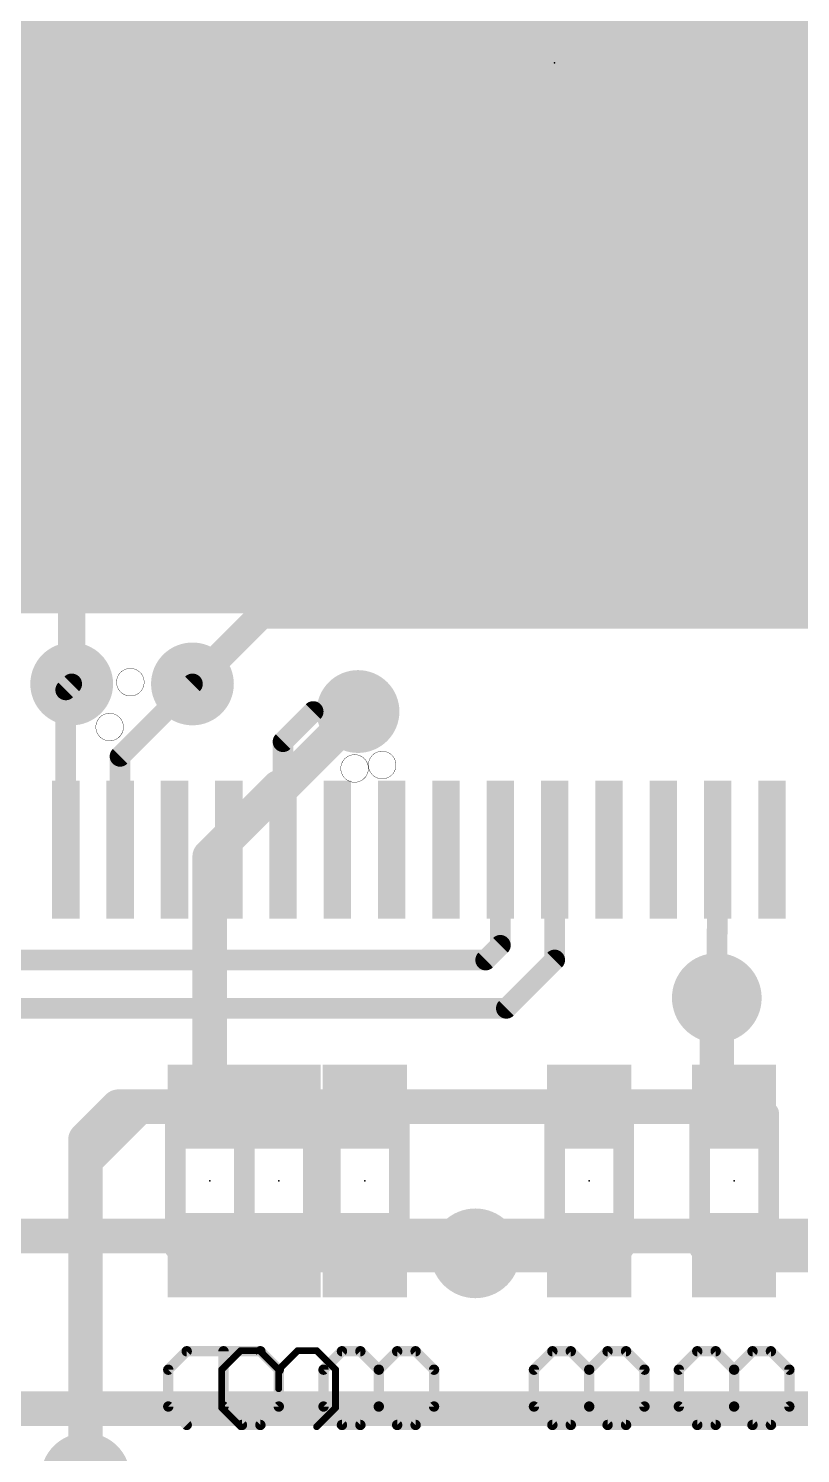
# Model space of a CAD drawing. Extents: x -18 to 144, y -21 to 125.
# Drawn here: x 51.5 to 57.18, y 59.36 to 69.85 of the extents above; entities that cross this region are included whole.
import ezdxf

# ---------------------------------------------------------------- set-up
doc = ezdxf.new("R2010")
doc.units = 0
for name, color, linetype in [('1', 22, 'CONTINUOUS'), ('114', 4, 'CONTINUOUS'), ('15', 23, 'CONTINUOUS'), ('16', 132, 'CONTINUOUS'), ('18', 110, 'CONTINUOUS'), ('21', 253, 'CONTINUOUS'), ('22', 251, 'CONTINUOUS'), ('23', 53, 'CONTINUOUS'), ('24', 53, 'CONTINUOUS'), ('27', 252, 'CONTINUOUS'), ('28', 251, 'CONTINUOUS')]:
    doc.layers.add(name, color=color, linetype=linetype)

# ---------------------------------------------------------------- blocks, each defined once
blk = doc.blocks.new('RECT')
blk.add_solid([(-0.5, -0.5), (0.5, -0.5), (-0.5, 0.5), (0.5, 0.5)])
blk = doc.blocks.new('ROUNDV')
at = {"const_width": 0.5}
blk.add_lwpolyline([(0, -0.25, 1), (0, 0.25, 1), (0, -0.25)], format="xyb", dxfattribs=at)

msp = doc.modelspace()

# ---------------------------------------------------------------- linework, layer by layer
at = {"layer": '1'}
for points, const_width in [([(55.372, 69.596), (56.2102, 68.7578)], 0.254), ([(56.2102, 68.7578), (56.2102, 68.707)], 0.254), ([(57.9882, 66.929), (56.2102, 66.929)], 0.254), ([(51.816, 65.024), (51.772, 64.98)], 0.1524), ([(51.772, 64.98), (51.772, 63.8048)], 0.1524), ([(52.705, 65.024), (52.172, 64.491)], 0.1524), ([(53.372, 64.5988), (53.594, 64.8208)], 0.1524), ([(53.594, 64.8208), (53.9242, 64.8208)], 0.1524), ([(53.372, 64.5988), (53.372, 63.8048)], 0.1524), ([(52.172, 64.491), (52.172, 63.8048)], 0.1524), ([(54.972, 63.8048), (54.972, 63.1)], 0.1524), ([(55.372, 63.8048), (55.372, 62.992)], 0.1524), ([(56.5658, 62.7442), (56.572, 63.8048)], 0.1524), ([(54.972, 63.1), (54.864, 62.992)], 0.1524), ([(54.864, 62.992), (47.752, 62.992)], 0.1524), ([(55.372, 62.992), (55.0164, 62.6364)], 0.1524), ([(56.5658, 62.7126), (56.5658, 62.7442)], 0.1524), ([(55.0164, 62.6364), (47.9552, 62.6364)], 0.1524), ([(52.3113, 61.9125), (51.9176, 61.5188)], 0.254), ([(53.34, 61.9125), (52.3113, 61.9125)], 0.254), ([(51.9176, 61.5188), (51.9176, 59.182)], 0.254), ([(53.34, 60.8203), (54.7751, 60.8203)], 0.254), ([(54.7751, 60.8203), (54.7878, 60.833)], 0.254)]:
    msp.add_lwpolyline(points, dxfattribs=dict(at, const_width=const_width))
for points, const_width in [([(55.4169, 69.6409, 1), (55.3271, 69.5511)], 0.127), ([(56.2737, 68.7578, 1), (56.1467, 68.7578)], 0.127), ([(56.1653, 68.7129, 1), (56.2551, 68.8027)], 0.127), ([(56.1467, 68.707, 1), (56.2737, 68.707)], 0.127), ([(56.2102, 66.9925, 1), (56.2102, 66.8655)], 0.127), ([(51.8101, 64.98, 1), (51.7339, 64.98)], 0.0762), ([(51.7451, 65.0069, 1), (51.7989, 64.9531)], 0.0762), ([(51.8429, 64.9971, 1), (51.7891, 65.0509)], 0.0762), ([(52.7319, 64.9971, 1), (52.6781, 65.0509)], 0.0762), ([(53.594, 64.8589, 1), (53.594, 64.7827)], 0.0762), ([(53.6209, 64.7939, 1), (53.5671, 64.8477)], 0.0762), ([(53.9242, 64.7827, 1), (53.9242, 64.8589)], 0.0762), ([(53.4101, 64.5988, 1), (53.3339, 64.5988)], 0.0762), ([(53.3451, 64.6257, 1), (53.3989, 64.5719)], 0.0762), ([(52.2101, 64.491, 1), (52.1339, 64.491)], 0.0762), ([(52.1451, 64.5179, 1), (52.1989, 64.4641)], 0.0762), ([(55.0101, 63.8048, 1), (54.9339, 63.8048)], 0.0762), ([(55.4101, 63.8048, 1), (55.3339, 63.8048)], 0.0762), ([(56.6101, 63.8046, 1), (56.5339, 63.805)], 0.0762), ([(51.7339, 63.8048, 1), (51.8101, 63.8048)], 0.0762), ([(52.1339, 63.8048, 1), (52.2101, 63.8048)], 0.0762), ([(53.3339, 63.8048, 1), (53.4101, 63.8048)], 0.0762), ([(54.9989, 63.0731, 1), (54.9451, 63.1269)], 0.0762), ([(54.8371, 63.0189, 1), (54.8909, 62.9651)], 0.0762), ([(54.864, 62.9539, 1), (54.864, 63.0301)], 0.0762), ([(54.9339, 63.1, 1), (55.0101, 63.1)], 0.0762), ([(55.3989, 62.9651, 1), (55.3451, 63.0189)], 0.0762), ([(55.3339, 62.992, 1), (55.4101, 62.992)], 0.0762), ([(56.6039, 62.7442, 1), (56.5277, 62.7442)], 0.0762), ([(56.5277, 62.7444, 1), (56.6039, 62.744)], 0.0762), ([(56.5277, 62.7126, 1), (56.6039, 62.7126)], 0.0762), ([(54.9895, 62.6633, 1), (55.0433, 62.6095)], 0.0762), ([(55.0164, 62.5983, 1), (55.0164, 62.6745)], 0.0762), ([(52.3113, 61.976, 1), (52.3113, 61.849)], 0.127), ([(52.3562, 61.8676, 1), (52.2664, 61.9574)], 0.127), ([(53.34, 61.849, 1), (53.34, 61.976)], 0.127), ([(51.9811, 61.5188, 1), (51.8541, 61.5188)], 0.127), ([(51.8727, 61.5637, 1), (51.9625, 61.4739)], 0.127), ([(53.34, 60.8838, 1), (53.34, 60.7568)], 0.127), ([(54.8327, 60.7881, 1), (54.7429, 60.8779)], 0.127), ([(54.7751, 60.7568, 1), (54.7751, 60.8838)], 0.127), ([(54.7302, 60.8652, 1), (54.82, 60.7754)], 0.127)]:
    msp.add_lwpolyline(points, format="xyb", dxfattribs=dict(at, const_width=const_width))
at = {"layer": '114', "const_width": 0.0025}
for points in [[(52.2478, 64.9351, 1), (52.2478, 65.1383, 1), (52.2478, 64.9351)], [(52.0954, 64.6049, 1), (52.0954, 64.8081, 1), (52.0954, 64.6049)], [(53.8988, 64.3001, 1), (53.8988, 64.5033, 1), (53.8988, 64.3001)], [(54.102, 64.3255, 1), (54.102, 64.5287, 1), (54.102, 64.3255)]]:
    msp.add_lwpolyline(points, format="xyb", dxfattribs=at)
at = {"layer": '15', "const_width": 0.254}
for points in [[(77.47, 60.96), (46.99, 60.96)], [(45.72, 59.69), (76.2, 59.69)]]:
    msp.add_lwpolyline(points, dxfattribs=at)
at = {"layer": '16'}
for points, const_width in [([(52.07, 66.04), (51.816, 65.786)], 0.2032), ([(60.706, 66.04), (52.07, 66.04)], 0.2032), ([(51.816, 65.786), (51.816, 65.024)], 0.2032), ([(53.213, 65.532), (52.705, 65.024)], 0.2032), ([(60.452, 65.532), (53.213, 65.532)], 0.2032), ([(53.9242, 64.8208), (53.3654, 64.262)], 0.254), ([(53.34, 64.262), (52.832, 63.754)], 0.254), ([(53.3654, 64.262), (53.34, 64.262)], 0.1524), ([(52.832, 63.754), (52.832, 61.9125)], 0.254), ([(56.5658, 61.8998), (56.5658, 62.7126)], 0.254), ([(52.1589, 61.9125), (51.9176, 61.6712)], 0.254), ([(52.832, 61.9125), (52.1589, 61.9125)], 0.254), ([(53.975, 61.9125), (52.832, 61.9125)], 0.254), ([(55.626, 61.9125), (53.975, 61.9125)], 0.254), ([(55.626, 61.9125), (56.6928, 61.9125)], 0.254), ([(56.6928, 61.9125), (56.5658, 61.8998)], 0.254), ([(51.9176, 61.6712), (51.9176, 59.182)], 0.254), ([(52.832, 60.8203), (53.9623, 60.8203)], 0.254), ([(53.9623, 60.8203), (53.975, 60.833)], 0.254), ([(53.975, 60.8203), (53.9623, 60.8203)], 0.254), ([(53.975, 60.833), (54.7878, 60.833)], 0.254), ([(54.8005, 60.8203), (54.7878, 60.833)], 0.254), ([(55.626, 60.8203), (54.8005, 60.8203)], 0.254), ([(56.6928, 60.8203), (57.5691, 60.8203)], 0.254)]:
    msp.add_lwpolyline(points, dxfattribs=dict(at, const_width=const_width))
for points, const_width in [([(52.07, 66.0908, 1), (52.07, 65.9892)], 0.1016), ([(52.1059, 66.0041, 1), (52.0341, 66.0759)], 0.1016), ([(51.8668, 65.786, 1), (51.7652, 65.786)], 0.1016), ([(51.7801, 65.8219, 1), (51.8519, 65.7501)], 0.1016), ([(53.213, 65.5828, 1), (53.213, 65.4812)], 0.1016), ([(53.2489, 65.4961, 1), (53.1771, 65.5679)], 0.1016), ([(51.7652, 65.024, 1), (51.8668, 65.024)], 0.1016), ([(52.6691, 65.0599, 1), (52.7409, 64.9881)], 0.1016), ([(53.9691, 64.7759, 1), (53.8793, 64.8657)], 0.127), ([(53.3849, 64.2171, 1), (53.2951, 64.3069)], 0.127), ([(53.3205, 64.3069, 1), (53.4103, 64.2171)], 0.127), ([(53.34, 64.3001, 1), (53.34, 64.2239)], 0.0762), ([(53.3654, 64.2239, 1), (53.3654, 64.3001)], 0.0762), ([(52.8955, 63.754, 1), (52.7685, 63.754)], 0.127), ([(52.7871, 63.7989, 1), (52.8769, 63.7091)], 0.127), ([(56.6293, 62.7126, 1), (56.5023, 62.7126)], 0.127), ([(52.1589, 61.976, 1), (52.1589, 61.849)], 0.127), ([(52.2038, 61.8676, 1), (52.114, 61.9574)], 0.127), ([(52.832, 61.976, 1), (52.832, 61.849)], 0.127), ([(52.832, 61.849, 1), (52.832, 61.976)], 0.127), ([(53.975, 61.976, 1), (53.975, 61.849)], 0.127), ([(53.975, 61.849, 1), (53.975, 61.976)], 0.127), ([(55.626, 61.976, 1), (55.626, 61.849)], 0.127), ([(55.626, 61.849, 1), (55.626, 61.976)], 0.127), ([(56.5595, 61.963, 1), (56.5721, 61.8366)], 0.127), ([(56.6991, 61.8493, 1), (56.6865, 61.9757)], 0.127), ([(56.6928, 61.849, 1), (56.6928, 61.976)], 0.127), ([(52.7685, 61.9125, 1), (52.8955, 61.9125)], 0.127), ([(56.5023, 61.8998, 1), (56.6293, 61.8998)], 0.127), ([(51.9811, 61.6712, 1), (51.8541, 61.6712)], 0.127), ([(51.8727, 61.7161, 1), (51.9625, 61.6263)], 0.127), ([(52.832, 60.8838, 1), (52.832, 60.7568)], 0.127), ([(53.9623, 60.8838, 1), (53.9623, 60.7568)], 0.127), ([(53.975, 60.8965, 1), (53.975, 60.7695)], 0.127), ([(54.0199, 60.7881, 1), (53.9301, 60.8779)], 0.127), ([(53.9623, 60.7568, 1), (53.9623, 60.8838)], 0.127), ([(53.975, 60.7568, 1), (53.975, 60.8838)], 0.127), ([(54.8327, 60.8779, 1), (54.7429, 60.7881)], 0.127), ([(54.8005, 60.8838, 1), (54.8005, 60.7568)], 0.127), ([(54.7878, 60.7695, 1), (54.7878, 60.8965)], 0.127), ([(55.626, 60.7568, 1), (55.626, 60.8838)], 0.127), ([(56.6928, 60.8838, 1), (56.6928, 60.7568)], 0.127), ([(53.9174, 60.8652, 1), (54.0072, 60.7754)], 0.127), ([(54.7556, 60.7754, 1), (54.8454, 60.8652)], 0.127)]:
    msp.add_lwpolyline(points, format="xyb", dxfattribs=dict(at, const_width=const_width))
at = {"layer": '21', "const_width": 0.1524}
for points in [[(53.086, 61.8664), (53.086, 60.8664)], [(53.594, 60.8664), (53.594, 61.8664)]]:
    msp.add_lwpolyline(points, dxfattribs=at)
at = {"layer": '21', "const_width": 0.0762}
for points in [[(53.1241, 61.8664, 1), (53.0479, 61.8664)], [(53.6321, 61.8664, 1), (53.5559, 61.8664)], [(53.0479, 60.8664, 1), (53.1241, 60.8664)], [(53.5559, 60.8664, 1), (53.6321, 60.8664)]]:
    msp.add_lwpolyline(points, format="xyb", dxfattribs=at)
at = {"layer": '22', "const_width": 0.1524}
for points in [[(52.578, 60.8664), (52.578, 61.8664)], [(53.086, 61.8664), (53.086, 60.8664)], [(53.721, 60.8664), (53.721, 61.8664)], [(54.229, 61.8664), (54.229, 60.8664)], [(55.372, 60.8664), (55.372, 61.8664)], [(55.88, 61.8664), (55.88, 60.8664)], [(56.4388, 60.8664), (56.4388, 61.8664)], [(56.9468, 61.8664), (56.9468, 60.8664)]]:
    msp.add_lwpolyline(points, dxfattribs=at)
at = {"layer": '22', "const_width": 0.0762}
for points in [[(52.6161, 61.8664, 1), (52.5399, 61.8664)], [(53.1241, 61.8664, 1), (53.0479, 61.8664)], [(53.7591, 61.8664, 1), (53.6829, 61.8664)], [(54.2671, 61.8664, 1), (54.1909, 61.8664)], [(55.4101, 61.8664, 1), (55.3339, 61.8664)], [(55.9181, 61.8664, 1), (55.8419, 61.8664)], [(56.4769, 61.8664, 1), (56.4007, 61.8664)], [(56.9849, 61.8664, 1), (56.9087, 61.8664)], [(52.5399, 60.8664, 1), (52.6161, 60.8664)], [(53.0479, 60.8664, 1), (53.1241, 60.8664)], [(53.6829, 60.8664, 1), (53.7591, 60.8664)], [(54.1909, 60.8664, 1), (54.2671, 60.8664)], [(55.3339, 60.8664, 1), (55.4101, 60.8664)], [(55.8419, 60.8664, 1), (55.9181, 60.8664)], [(56.4007, 60.8664, 1), (56.4769, 60.8664)], [(56.9087, 60.8664, 1), (56.9849, 60.8664)]]:
    msp.add_lwpolyline(points, format="xyb", dxfattribs=at)
at = {"layer": '23'}
for p in [(55.372, 69.596), (53.34, 61.3664)]:
    msp.add_point(p, dxfattribs=at)
at = {"layer": '24'}
for p in [(52.832, 61.3664), (53.975, 61.3664), (55.626, 61.3664), (56.6928, 61.3664)]:
    msp.add_point(p, dxfattribs=at)
at = {"layer": '27', "const_width": 0.0508}
for points in [[(52.9202, 59.9767), (53.06, 60.1165)], [(53.06, 60.1165), (53.1998, 60.1165)], [(53.1998, 60.1165), (53.3396, 59.9767)], [(53.3396, 59.9767), (53.4795, 60.1165)], [(53.4795, 60.1165), (53.6193, 60.1165)], [(53.6193, 60.1165), (53.7591, 59.9767)], [(52.9202, 59.697), (52.9202, 59.9767)], [(53.3396, 59.9767), (53.3396, 59.8369)], [(53.7591, 59.9767), (53.7591, 59.697)], [(53.06, 59.5572), (52.9202, 59.697)], [(53.7591, 59.697), (53.6193, 59.5572)]]:
    msp.add_lwpolyline(points, dxfattribs=at)
at = {"layer": '27', "const_width": 0.0254}
for points in [[(53.06, 60.1292, 1), (53.06, 60.1038)], [(53.069, 60.1075, 1), (53.051, 60.1255)], [(53.2088, 60.1255, 1), (53.1908, 60.1075)], [(53.1998, 60.1038, 1), (53.1998, 60.1292)], [(53.4795, 60.1292, 1), (53.4795, 60.1038)], [(53.4884, 60.1075, 1), (53.4705, 60.1255)], [(53.6283, 60.1255, 1), (53.6103, 60.1075)], [(53.6193, 60.1038, 1), (53.6193, 60.1292)], [(52.9329, 59.9767, 1), (52.9075, 59.9767)], [(52.9112, 59.9857, 1), (52.9292, 59.9677)], [(53.3523, 59.9767, 1), (53.3269, 59.9767)], [(53.3307, 59.9857, 1), (53.3486, 59.9677)], [(53.3307, 59.9677, 1), (53.3486, 59.9857)], [(53.7718, 59.9767, 1), (53.7464, 59.9767)], [(53.7501, 59.9677, 1), (53.7681, 59.9857)], [(53.3269, 59.8369, 1), (53.3523, 59.8369)], [(52.9292, 59.706, 1), (52.9112, 59.6881)], [(52.9075, 59.697, 1), (52.9329, 59.697)], [(53.7464, 59.697, 1), (53.7718, 59.697)], [(53.7681, 59.6881, 1), (53.7501, 59.706)], [(53.051, 59.5482, 1), (53.069, 59.5662)], [(53.6103, 59.5662, 1), (53.6283, 59.5482)]]:
    msp.add_lwpolyline(points, format="xyb", dxfattribs=at)
at = {"layer": '28', "const_width": 0.0762}
for points in [[(52.5272, 59.9767), (52.6628, 60.1122)], [(52.6628, 60.1122), (53.2051, 60.1122)], [(52.9339, 59.7055), (52.9339, 60.1122)], [(53.2051, 60.1122), (53.3407, 59.9767)], [(53.8058, 60.1122), (53.6702, 59.9767)], [(53.9414, 60.1122), (53.8058, 60.1122)], [(54.0769, 59.9767), (53.9414, 60.1122)], [(54.2125, 60.1122), (54.0769, 59.9767)], [(54.3481, 60.1122), (54.2125, 60.1122)], [(54.4837, 59.9767), (54.3481, 60.1122)], [(55.3552, 60.1122), (55.2196, 59.9767)], [(55.4908, 60.1122), (55.3552, 60.1122)], [(55.6263, 59.9767), (55.4908, 60.1122)], [(55.7619, 60.1122), (55.6263, 59.9767)], [(55.8975, 60.1122), (55.7619, 60.1122)], [(56.0331, 59.9767), (55.8975, 60.1122)], [(56.422, 60.1122), (56.2864, 59.9767)], [(56.5576, 60.1122), (56.422, 60.1122)], [(56.6931, 59.9767), (56.5576, 60.1122)], [(56.8287, 60.1122), (56.6931, 59.9767)], [(56.9643, 60.1122), (56.8287, 60.1122)], [(57.0999, 59.9767), (56.9643, 60.1122)], [(52.5272, 59.7055), (52.5272, 59.9767)], [(53.3407, 59.9767), (53.3407, 59.7055)], [(53.6702, 59.9767), (53.6702, 59.7055)], [(54.0769, 59.7055), (54.0769, 59.9767)], [(54.4837, 59.7055), (54.4837, 59.9767)], [(55.2196, 59.9767), (55.2196, 59.7055)], [(55.6263, 59.7055), (55.6263, 59.9767)], [(56.0331, 59.7055), (56.0331, 59.9767)], [(56.2864, 59.9767), (56.2864, 59.7055)], [(56.6931, 59.7055), (56.6931, 59.9767)], [(57.0999, 59.7055), (57.0999, 59.9767)], [(52.6628, 59.5699), (52.5272, 59.7055)], [(53.0695, 59.5699), (52.9339, 59.7055)], [(53.3407, 59.7055), (53.2051, 59.5699)], [(53.6702, 59.7055), (53.8058, 59.5699)], [(53.9414, 59.5699), (54.0769, 59.7055)], [(54.0769, 59.7055), (54.2125, 59.5699)], [(54.3481, 59.5699), (54.4837, 59.7055)], [(55.2196, 59.7055), (55.3552, 59.5699)], [(55.4908, 59.5699), (55.6263, 59.7055)], [(55.6263, 59.7055), (55.7619, 59.5699)], [(55.8975, 59.5699), (56.0331, 59.7055)], [(56.2864, 59.7055), (56.422, 59.5699)], [(56.5576, 59.5699), (56.6931, 59.7055)], [(56.6931, 59.7055), (56.8287, 59.5699)], [(56.9643, 59.5699), (57.0999, 59.7055)], [(53.2051, 59.5699), (53.0695, 59.5699)], [(53.8058, 59.5699), (53.9414, 59.5699)], [(54.2125, 59.5699), (54.3481, 59.5699)], [(55.3552, 59.5699), (55.4908, 59.5699)], [(55.7619, 59.5699), (55.8975, 59.5699)], [(56.422, 59.5699), (56.5576, 59.5699)], [(56.8287, 59.5699), (56.9643, 59.5699)]]:
    msp.add_lwpolyline(points, dxfattribs=at)
at = {"layer": '28', "const_width": 0.0381}
for points in [[(52.6628, 60.1313, 1), (52.6628, 60.0932)], [(52.6763, 60.0988, 1), (52.6493, 60.1257)], [(52.953, 60.1122, 1), (52.9149, 60.1122)], [(53.2186, 60.1257, 1), (53.1916, 60.0988)], [(53.2051, 60.0932, 1), (53.2051, 60.1313)], [(53.8058, 60.1313, 1), (53.8058, 60.0932)], [(53.8193, 60.0988, 1), (53.7923, 60.1257)], [(53.9548, 60.1257, 1), (53.9279, 60.0988)], [(53.9414, 60.0932, 1), (53.9414, 60.1313)], [(54.2125, 60.1313, 1), (54.2125, 60.0932)], [(54.226, 60.0988, 1), (54.1991, 60.1257)], [(54.3616, 60.1257, 1), (54.3346, 60.0988)], [(54.3481, 60.0932, 1), (54.3481, 60.1313)], [(55.3552, 60.1313, 1), (55.3552, 60.0932)], [(55.3687, 60.0988, 1), (55.3417, 60.1257)], [(55.5042, 60.1257, 1), (55.4773, 60.0988)], [(55.4908, 60.0932, 1), (55.4908, 60.1313)], [(55.7619, 60.1313, 1), (55.7619, 60.0932)], [(55.7754, 60.0988, 1), (55.7485, 60.1257)], [(55.911, 60.1257, 1), (55.884, 60.0988)], [(55.8975, 60.0932, 1), (55.8975, 60.1313)], [(56.422, 60.1313, 1), (56.422, 60.0932)], [(56.4355, 60.0988, 1), (56.4085, 60.1257)], [(56.571, 60.1257, 1), (56.5441, 60.0988)], [(56.5576, 60.0932, 1), (56.5576, 60.1313)], [(56.8287, 60.1313, 1), (56.8287, 60.0932)], [(56.8422, 60.0988, 1), (56.8153, 60.1257)], [(56.9778, 60.1257, 1), (56.9508, 60.0988)], [(56.9643, 60.0932, 1), (56.9643, 60.1313)], [(52.5137, 59.9901, 1), (52.5407, 59.9632)], [(52.5463, 59.9767, 1), (52.5082, 59.9767)], [(53.3597, 59.9767, 1), (53.3216, 59.9767)], [(53.3272, 59.9632, 1), (53.3542, 59.9901)], [(53.6567, 59.9901, 1), (53.6837, 59.9632)], [(53.6893, 59.9767, 1), (53.6512, 59.9767)], [(54.096, 59.9767, 1), (54.0579, 59.9767)], [(54.0635, 59.9901, 1), (54.0904, 59.9632)], [(54.0635, 59.9632, 1), (54.0904, 59.9901)], [(54.5027, 59.9767, 1), (54.4646, 59.9767)], [(54.4702, 59.9632, 1), (54.4972, 59.9901)], [(55.2386, 59.9767, 1), (55.2005, 59.9767)], [(55.2061, 59.9901, 1), (55.2331, 59.9632)], [(55.6454, 59.9767, 1), (55.6073, 59.9767)], [(55.6129, 59.9901, 1), (55.6398, 59.9632)], [(55.6129, 59.9632, 1), (55.6398, 59.9901)], [(56.0521, 59.9767, 1), (56.014, 59.9767)], [(56.0196, 59.9632, 1), (56.0466, 59.9901)], [(56.2729, 59.9901, 1), (56.2999, 59.9632)], [(56.3055, 59.9767, 1), (56.2674, 59.9767)], [(56.7122, 59.9767, 1), (56.6741, 59.9767)], [(56.6797, 59.9901, 1), (56.7066, 59.9632)], [(56.6797, 59.9632, 1), (56.7066, 59.9901)], [(57.1189, 59.9767, 1), (57.0808, 59.9767)], [(57.0864, 59.9632, 1), (57.1134, 59.9901)], [(52.5407, 59.719, 1), (52.5137, 59.692)], [(52.5082, 59.7055, 1), (52.5463, 59.7055)], [(52.9474, 59.719, 1), (52.9205, 59.692)], [(52.9149, 59.7055, 1), (52.953, 59.7055)], [(53.3216, 59.7055, 1), (53.3597, 59.7055)], [(53.3542, 59.692, 1), (53.3272, 59.719)], [(53.6837, 59.719, 1), (53.6567, 59.692)], [(53.6512, 59.7055, 1), (53.6893, 59.7055)], [(54.0904, 59.719, 1), (54.0635, 59.692)], [(54.0579, 59.7055, 1), (54.096, 59.7055)], [(54.0904, 59.692, 1), (54.0635, 59.719)], [(54.4646, 59.7055, 1), (54.5027, 59.7055)], [(54.4972, 59.692, 1), (54.4702, 59.719)], [(55.2005, 59.7055, 1), (55.2386, 59.7055)], [(55.2331, 59.719, 1), (55.2061, 59.692)], [(55.6398, 59.719, 1), (55.6129, 59.692)], [(55.6073, 59.7055, 1), (55.6454, 59.7055)], [(55.6398, 59.692, 1), (55.6129, 59.719)], [(56.014, 59.7055, 1), (56.0521, 59.7055)], [(56.0466, 59.692, 1), (56.0196, 59.719)], [(56.2999, 59.719, 1), (56.2729, 59.692)], [(56.2674, 59.7055, 1), (56.3055, 59.7055)], [(56.7066, 59.719, 1), (56.6797, 59.692)], [(56.6741, 59.7055, 1), (56.7122, 59.7055)], [(56.7066, 59.692, 1), (56.6797, 59.719)], [(57.0808, 59.7055, 1), (57.1189, 59.7055)], [(57.1134, 59.692, 1), (57.0864, 59.719)], [(52.6493, 59.5564, 1), (52.6763, 59.5834)], [(53.0695, 59.589, 1), (53.0695, 59.5509)], [(53.0561, 59.5564, 1), (53.083, 59.5834)], [(53.1916, 59.5834, 1), (53.2186, 59.5564)], [(53.2051, 59.5509, 1), (53.2051, 59.589)], [(53.8058, 59.589, 1), (53.8058, 59.5509)], [(53.7923, 59.5564, 1), (53.8193, 59.5834)], [(53.9279, 59.5834, 1), (53.9548, 59.5564)], [(53.9414, 59.5509, 1), (53.9414, 59.589)], [(54.2125, 59.589, 1), (54.2125, 59.5509)], [(54.1991, 59.5564, 1), (54.226, 59.5834)], [(54.3346, 59.5834, 1), (54.3616, 59.5564)], [(54.3481, 59.5509, 1), (54.3481, 59.589)], [(55.3552, 59.589, 1), (55.3552, 59.5509)], [(55.3417, 59.5564, 1), (55.3687, 59.5834)], [(55.4773, 59.5834, 1), (55.5042, 59.5564)], [(55.4908, 59.5509, 1), (55.4908, 59.589)], [(55.7619, 59.589, 1), (55.7619, 59.5509)], [(55.7485, 59.5564, 1), (55.7754, 59.5834)], [(55.884, 59.5834, 1), (55.911, 59.5564)], [(55.8975, 59.5509, 1), (55.8975, 59.589)], [(56.422, 59.589, 1), (56.422, 59.5509)], [(56.4085, 59.5564, 1), (56.4355, 59.5834)], [(56.5441, 59.5834, 1), (56.571, 59.5564)], [(56.5576, 59.5509, 1), (56.5576, 59.589)], [(56.8287, 59.589, 1), (56.8287, 59.5509)], [(56.8153, 59.5564, 1), (56.8422, 59.5834)], [(56.9508, 59.5834, 1), (56.9778, 59.5564)], [(56.9643, 59.5509, 1), (56.9643, 59.589)]]:
    msp.add_lwpolyline(points, format="xyb", dxfattribs=at)

# ---------------------------------------------------------------- block references
at = {"layer": '1', "xscale": 8.1026, "yscale": 8.1026}
msp.add_blockref('RECT', (55.372, 69.596), dxfattribs=at)
at = {"layer": '1'}
for p, xscale, yscale, rotation in [((51.772, 63.8048), 0.2032, 1.016, 180), ((52.172, 63.8048), 0.2032, 1.016, 180), ((52.572, 63.8048), 0.2032, 1.016, 180), ((52.972, 63.8048), 0.2032, 1.016, 180), ((53.372, 63.8048), 0.2032, 1.016, 180), ((53.772, 63.8048), 0.2032, 1.016, 180), ((54.172, 63.8048), 0.2032, 1.016, 180), ((54.572, 63.8048), 0.2032, 1.016, 180), ((54.972, 63.8048), 0.2032, 1.016, 180), ((55.372, 63.8048), 0.2032, 1.016, 180), ((55.772, 63.8048), 0.2032, 1.016, 180), ((56.172, 63.8048), 0.2032, 1.016, 180), ((56.572, 63.8048), 0.2032, 1.016, 180), ((56.972, 63.8048), 0.2032, 1.016, 180), ((53.34, 61.9125), 0.62, 0.62, 270), ((53.34, 60.8203), 0.62, 0.62, 270)]:
    msp.add_blockref('RECT', p, dxfattribs=dict(at, xscale=xscale, yscale=yscale, rotation=rotation))
at = {"layer": '16', "xscale": 0.62, "yscale": 0.62, "rotation": 270}
for p in [(52.832, 61.9125), (53.975, 61.9125), (55.626, 61.9125), (56.6928, 61.9125), (52.832, 60.8203), (53.975, 60.8203), (55.626, 60.8203), (56.6928, 60.8203)]:
    msp.add_blockref('RECT', p, dxfattribs=at)
at = {"layer": '18'}
for p, xscale, yscale in [((52.6542, 68.707), 0.8636, 0.8636), ((52.6542, 68.707), 0.8636, 0.8636), ((54.4322, 68.707), 0.8636, 0.8636), ((54.4322, 68.707), 0.8636, 0.8636), ((56.2102, 68.707), 0.8636, 0.8636), ((56.2102, 68.707), 0.8636, 0.8636), ((52.6542, 66.929), 0.8636, 0.8636), ((52.6542, 66.929), 0.8636, 0.8636), ((54.4322, 66.929), 0.8636, 0.8636), ((54.4322, 66.929), 0.8636, 0.8636), ((56.2102, 66.929), 0.8636, 0.8636), ((56.2102, 66.929), 0.8636, 0.8636), ((51.816, 65.024), 0.6096, 0.6096), ((51.816, 65.024), 0.6096, 0.6096), ((52.705, 65.024), 0.6096, 0.6096), ((52.705, 65.024), 0.6096, 0.6096), ((53.9242, 64.8208), 0.6096, 0.6096), ((53.9242, 64.8208), 0.6096, 0.6096), ((56.5658, 62.7126), 0.6604, 0.6604), ((56.5658, 62.7126), 0.6604, 0.6604), ((54.7878, 60.833), 0.6604, 0.6604), ((54.7878, 60.833), 0.6604, 0.6604), ((51.9176, 59.182), 0.6604, 0.6604), ((51.9176, 59.182), 0.6604, 0.6604)]:
    msp.add_blockref('ROUNDV', p, dxfattribs=dict(at, xscale=xscale, yscale=yscale))

doc.saveas('drawing.dxf')
